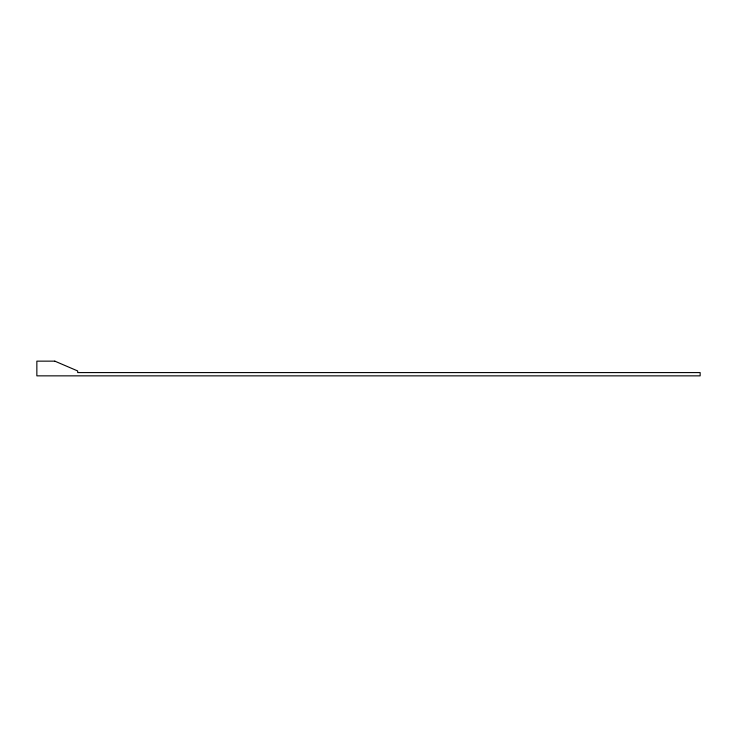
<?xml version="1.0" encoding="UTF-8"?>
<svg xmlns="http://www.w3.org/2000/svg" width="737" height="737" viewBox="0 0 737 737"><rect width="100%" height="100%" fill="white"/><g stroke="black" fill="none" stroke-linecap="round" stroke-linejoin="round"><path stroke-width="1.11" d="M54.824 361.148L36.85 361.148L36.85 375.852L700.15 375.852L700.15 372.581L77.689 372.581L77.689 370.951L54.824 361.148"/></g></svg>
